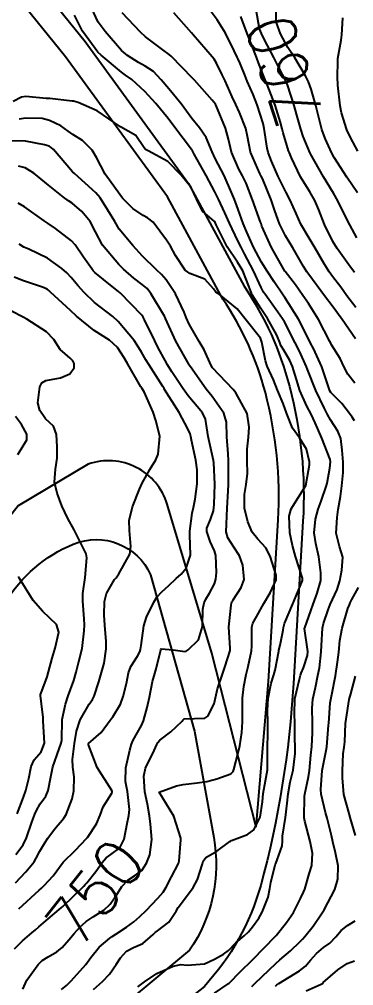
# Model space of a CAD drawing. Header units: metres. Extents: x 318500 to 325275, y 7408834 to 7428799.
# Drawn here: x 323259.7 to 323287.8, y 7421223.2 to 7421304.6 of the extents above; entities that cross this region are included whole.
import ezdxf
from ezdxf.enums import TextEntityAlignment as Align

# ---------------------------------------------------------------- set-up
doc = ezdxf.new("R2010")
doc.units = ezdxf.units.M
doc.header["$MEASUREMENT"] = 0
for name, color, linetype in [('Cotas', 45, 'Continuous'), ('Curvas de Nivel 1m', 11, 'Continuous'), ('Curvas de Nivel 5m', 15, 'Continuous'), ('Vias Primárias', 230, 'Continuous'), ('Vias Secundárias', 230, 'Continuous')]:
    doc.layers.add(name, color=color, linetype=linetype)
doc.styles.add('Style-STANDARD', font='STANDARD.shx')

msp = doc.modelspace()

# ---------------------------------------------------------------- linework, layer by layer
at = {"layer": 'Curvas de Nivel 1m', "flags": 128}
for points, elevation in [([(323287.9, 7421273.908), (323287.322, 7421274.67), (323287.016, 7421275.264), (323286.652, 7421275.994), (323285.939, 7421277.157), (323285.871, 7421277.281), (323285.804, 7421277.419), (323284.831, 7421279.291), (323283.99, 7421280.642), (323283.534, 7421281.307), (323282.897, 7421282.205), (323282.041, 7421283.33), (323282.02, 7421283.361), (323280.879, 7421285.348), (323280.077, 7421287.148), (323280.004, 7421287.361), (323279.964, 7421287.478), (323279.291, 7421289.368), (323278.74, 7421290.755), (323278.453, 7421291.377), (323278.139, 7421291.958), (323277.505, 7421293.39), (323277.251, 7421294.474), (323277.015, 7421295.397), (323276.209, 7421297.356), (323276.176, 7421297.411), (323275.882, 7421297.748), (323274.395, 7421299.438), (323274.326, 7421299.523), (323274.242, 7421299.622), (323272.437, 7421301.458), (323272.262, 7421301.612), (323271.723, 7421302.014), (323270.284, 7421303.099), (323269.843, 7421303.497), (323268.314, 7421305.129)], 756), ([(323287.946, 7421277.642), (323286.836, 7421279.267), (323285.987, 7421280.426), (323285.35, 7421281.286), (323284.018, 7421283.066), (323283.918, 7421283.2), (323283.848, 7421283.303), (323283.591, 7421283.742), (323282.676, 7421285.321), (323282.065, 7421286.339), (323281.559, 7421287.338), (323281.169, 7421288.422), (323280.849, 7421289.349), (323280.127, 7421291.153), (323280.029, 7421291.361), (323279.908, 7421291.588), (323279.111, 7421293.37), (323278.858, 7421294.688), (323278.723, 7421295.375), (323278.2, 7421296.721), (323277.885, 7421297.385), (323277.58, 7421298.029), (323276.973, 7421299.399), (323276.742, 7421299.903), (323276.255, 7421300.871), (323276.051, 7421301.206), (323275.884, 7421301.416), (323274.288, 7421303.274), (323274.141, 7421303.441), (323272.665, 7421305.107)], 757), ([(323287.986, 7421280.293), (323287.237, 7421281.261), (323286.729, 7421281.991), (323286.016, 7421282.896), (323285.735, 7421283.283), (323285.29, 7421284.028), (323284.568, 7421285.295), (323284.062, 7421286.12), (323283.368, 7421287.311), (323282.97, 7421288.198), (323282.46, 7421289.325), (323282.11, 7421289.989), (323281.448, 7421291.34), (323280.889, 7421292.609), (323280.604, 7421293.353), (323280.522, 7421293.713), (323280.277, 7421295.359), (323280.186, 7421295.783), (323279.69, 7421297.365), (323279.349, 7421298.243), (323278.848, 7421299.374), (323278.667, 7421299.799), (323278.255, 7421300.839), (323278.085, 7421301.218), (323277.999, 7421301.393), (323277.736, 7421301.927), (323277, 7421303.403), (323276.307, 7421304.532), (323275.628, 7421305.42)], 758), ([(323288.111, 7421289.953), (323287.224, 7421291.264), (323286.155, 7421292.923), (323285.963, 7421293.282), (323285.415, 7421294.531), (323285.135, 7421295.296), (323284.763, 7421296.74), (323284.626, 7421297.304), (323284.231, 7421298.699), (323283.995, 7421299.312), (323283.74, 7421299.821), (323282.851, 7421301.324), (323282.273, 7421302.205), (323281.639, 7421303.34), (323281.277, 7421304.373), (323281.271, 7421305.346)], 761), ([(323276.092, 7421222.522), (323277.229, 7421223.313), (323277.27, 7421223.339), (323277.313, 7421223.379), (323278.265, 7421224.344), (323279.249, 7421225.293), (323279.316, 7421225.359), (323280.262, 7421226.348), (323281.227, 7421227.331), (323281.252, 7421227.359), (323281.281, 7421227.394), (323282.151, 7421228.463), (323282.724, 7421229.309), (323283.322, 7421230.485), (323283.589, 7421231.036), (323283.697, 7421231.296), (323284.066, 7421232.576), (323284.283, 7421233.291), (323284.339, 7421234.327), (323284.132, 7421235.293), (323283.681, 7421237.024), (323283.649, 7421237.298), (323283.653, 7421239.082), (323283.68, 7421239.298), (323284.006, 7421240.75), (323284.081, 7421241.294), (323284.202, 7421242.574), (323284.275, 7421243.292), (323284.337, 7421244.462), (323284.336, 7421245.292), (323284.302, 7421246.529), (323284.366, 7421247.292), (323284.581, 7421248.268), (323284.799, 7421249.288), (323284.923, 7421249.944), (323285.073, 7421251.285), (323285.083, 7421251.81), (323285.168, 7421253.285), (323285.255, 7421253.662), (323285.645, 7421254.815), (323285.831, 7421255.277), (323286.412, 7421256.525), (323286.645, 7421257.266), (323286.801, 7421258.156), (323286.884, 7421259.262), (323286.606, 7421260.154), (323286.317, 7421261.271), (323286.41, 7421262.61), (323286.507, 7421263.269), (323286.686, 7421264.357), (323286.815, 7421265.265), (323286.927, 7421266.388), (323286.926, 7421267.263), (323286.829, 7421268.26), (323286.716, 7421269.267), (323286.464, 7421269.885), (323285.856, 7421270.831), (323285.608, 7421271.283), (323285.325, 7421271.829), (323284.613, 7421273.293), (323283.917, 7421275.068), (323283.827, 7421275.301), (323283.235, 7421276.612), (323282.883, 7421277.316), (323281.966, 7421279.085), (323281.816, 7421279.332), (323281.409, 7421279.908), (323280.379, 7421281.354), (323280.224, 7421281.578), (323280.006, 7421281.985), (323279.356, 7421283.367), (323278.614, 7421284.802), (323278.318, 7421285.377), (323278.058, 7421285.897), (323277.356, 7421287.391), (323276.968, 7421288.276), (323276.426, 7421289.405), (323276.109, 7421290.031), (323275.383, 7421291.421), (323274.385, 7421293.208), (323274.264, 7421293.438), (323274.226, 7421293.504), (323274.162, 7421293.597), (323272.756, 7421295.454), (323272.191, 7421296.203), (323271.153, 7421297.476), (323270.225, 7421298.49), (323269.122, 7421299.507), (323268.604, 7421299.875), (323268.246, 7421300.126), (323266.545, 7421301.537), (323266.264, 7421301.816), (323264.982, 7421303.56), (323264.31, 7421304.914)], 754), ([(323287.872, 7421283.252), (323287.4, 7421283.889), (323286.419, 7421285.274), (323286.059, 7421285.852), (323285.339, 7421287.287), (323284.86, 7421288.525), (323284.539, 7421289.296), (323284.111, 7421290.025), (323283.325, 7421291.312), (323282.582, 7421292.895), (323282.391, 7421293.327), (323282.327, 7421293.493), (323282.166, 7421293.979), (323281.854, 7421295.013), (323281.777, 7421295.336), (323281.655, 7421295.871), (323281.193, 7421297.345), (323280.52, 7421299.072), (323280.403, 7421299.358), (323280.354, 7421299.471), (323280.244, 7421299.75), (323279.797, 7421300.907), (323279.628, 7421301.369), (323279.214, 7421302.438), (323278.845, 7421303.382), (323278.311, 7421304.82)], 759), ([(323288.162, 7421293.456), (323287.528, 7421294.614), (323287.232, 7421295.264), (323286.778, 7421296.695), (323286.668, 7421297.273), (323286.481, 7421299.031), (323286.46, 7421299.277), (323286.444, 7421299.479), (323286.468, 7421301.277), (323286.752, 7421302.804), (323286.809, 7421303.272), (323286.894, 7421304.689)], 762), ([(323269.64, 7421223.067), (323270.206, 7421223.475), (323271.237, 7421224.177), (323272.608, 7421224.804), (323273.245, 7421224.925), (323273.774, 7421224.895), (323275.246, 7421224.997), (323276.098, 7421225.397), (323276.844, 7421225.798), (323277.261, 7421226.113), (323277.888, 7421226.756), (323278.577, 7421227.367), (323278.957, 7421227.692), (323279.291, 7421228.109), (323279.807, 7421228.848), (323280.109, 7421229.348), (323280.601, 7421230.619), (323280.752, 7421231.339), (323280.838, 7421231.837), (323281.19, 7421233.333), (323281.239, 7421233.455), (323281.366, 7421233.749), (323281.769, 7421234.94), (323281.802, 7421235.324), (323281.824, 7421235.754), (323282.057, 7421237.32), (323282.206, 7421238.54), (323282.28, 7421239.317), (323282.467, 7421240.303), (323282.704, 7421241.311), (323282.877, 7421242.703), (323282.876, 7421243.309), (323282.858, 7421243.951), (323282.848, 7421245.31), (323282.812, 7421246.03), (323282.854, 7421247.31), (323283.25, 7421248.988), (323283.333, 7421249.304), (323283.39, 7421249.486), (323283.579, 7421249.922), (323283.918, 7421250.974), (323283.939, 7421251.297), (323283.674, 7421253.255), (323283.679, 7421253.3), (323284.201, 7421254.738), (323284.388, 7421255.293), (323284.717, 7421256.237), (323285.027, 7421257.287), (323285.051, 7421257.925), (323284.86, 7421259.288), (323284.614, 7421260.398), (323284.472, 7421261.293), (323284.581, 7421262.459), (323284.815, 7421263.289), (323285.07, 7421263.984), (323285.526, 7421265.283), (323285.579, 7421265.495), (323285.805, 7421266.759), (323285.844, 7421267.279), (323285.813, 7421267.486), (323285.124, 7421269.287), (323284.568, 7421270.577), (323284.226, 7421271.296), (323283.87, 7421271.99), (323283.262, 7421273.309), (323282.981, 7421274.237), (323282.651, 7421275.319), (323282.434, 7421275.832), (323281.934, 7421276.705), (323281.684, 7421277.08), (323281.579, 7421277.335), (323281.328, 7421277.96), (323280.561, 7421279.351), (323279.983, 7421280.194), (323279.25, 7421281.368), (323278.782, 7421282.603), (323278.474, 7421283.375), (323278.031, 7421284.112), (323277.148, 7421285.394), (323276.232, 7421287.253), (323276.164, 7421287.409), (323276.137, 7421287.466), (323276.081, 7421287.538), (323275.066, 7421288.402), (323274.584, 7421289.433), (323274.114, 7421290.405), (323273.271, 7421291.449), (323272.147, 7421292.597), (323270.501, 7421293.485), (323270.276, 7421293.603), (323270.162, 7421293.731), (323269.451, 7421294.779), (323268.18, 7421295.52), (323266.2, 7421296.853), (323264.609, 7421297.564), (323264.212, 7421297.671), (323264.095, 7421297.689), (323262.214, 7421297.891), (323261.906, 7421297.912), (323260.217, 7421298.056), (323259.837, 7421298.004), (323259.134, 7421297.636)], 753), ([(323265.908, 7421222.841), (323266.665, 7421223.518), (323267.236, 7421224.133), (323267.805, 7421224.944), (323268.16, 7421225.501), (323268.688, 7421226.066), (323269.263, 7421226.361), (323270.041, 7421226.706), (323270.921, 7421227.465), (323271.099, 7421227.647), (323271.285, 7421227.787), (323272.232, 7421228.51), (323272.847, 7421229.445), (323273.025, 7421229.73), (323273.317, 7421230.099), (323274.291, 7421231.426), (323274.651, 7421232.109), (323275.066, 7421233.414), (323275.14, 7421233.637), (323275.368, 7421233.941), (323276.278, 7421234.495), (323277.389, 7421235.31), (323277.427, 7421235.342), (323277.519, 7421235.379), (323278.878, 7421235.882), (323279.399, 7421236.281), (323279.936, 7421237.352), (323280.137, 7421238.642), (323280.189, 7421239.349), (323280.378, 7421240.424), (323280.543, 7421241.344), (323280.545, 7421242.408), (323280.553, 7421243.344), (323280.573, 7421244.275), (323280.565, 7421245.344), (323280.551, 7421246.329), (323280.599, 7421247.344), (323280.862, 7421248.64), (323281.081, 7421249.337), (323281.188, 7421249.723), (323281.5, 7421251.331), (323281.516, 7421251.417), (323281.608, 7421251.843), (323281.856, 7421253.098), (323281.893, 7421253.326), (323281.989, 7421253.68), (323282.667, 7421255.315), (323282.966, 7421256.005), (323283.488, 7421257.303), (323283.487, 7421257.499), (323282.915, 7421259.312), (323282.647, 7421260.244), (323282.426, 7421261.32), (323282.359, 7421262.713), (323282.532, 7421263.318), (323283.78, 7421265.3), (323284.071, 7421267.034), (323284.073, 7421267.297), (323283.826, 7421268.345), (323283.256, 7421269.309), (323282.657, 7421270.126), (323282.165, 7421271.325), (323281.873, 7421272.199), (323281.383, 7421273.338), (323281.052, 7421274.193), (323280.53, 7421275.351), (323280.367, 7421275.796), (323280.077, 7421277.358), (323279.945, 7421277.715), (323278.628, 7421279.373), (323277.982, 7421280.185), (323276.489, 7421281.403), (323276.192, 7421281.597), (323276.005, 7421281.873), (323275.28, 7421282.688), (323274.017, 7421283.147), (323273.622, 7421283.444), (323272.806, 7421284.685), (323272.374, 7421285.457), (323272.058, 7421285.966), (323270.909, 7421287.478), (323270.452, 7421287.852), (323270.085, 7421288.033), (323269.212, 7421288.624), (323268.347, 7421289.516), (323268.104, 7421289.813), (323266.886, 7421291.532), (323266.151, 7421292.933), (323265.8, 7421293.545), (323264.97, 7421294.36), (323264.173, 7421294.874), (323263.757, 7421295.157), (323263.137, 7421295.586), (323262.187, 7421296.049), (323261.589, 7421296.206), (323260.19, 7421296.255), (323259.644, 7421296.172)], 752), ([(323263.219, 7421222.837), (323263.621, 7421223.167), (323264.032, 7421223.558), (323265.244, 7421224.93), (323265.677, 7421225.534), (323266.377, 7421226.409), (323267.275, 7421227.162), (323267.479, 7421227.306), (323267.782, 7421227.505), (323268.689, 7421228.096), (323269.296, 7421228.539), (323269.811, 7421228.974), (323270.322, 7421229.475), (323271.321, 7421230.521), (323271.756, 7421231.025), (323272.031, 7421231.453), (323272.469, 7421232.323), (323273.043, 7421233.443), (323273.12, 7421233.686), (323273.25, 7421235.441), (323273.245, 7421235.588), (323272.654, 7421237.448), (323271.44, 7421239.46), (323272.9, 7421239.994), (323273.45, 7421240.111), (323274.638, 7421240.236), (323275.454, 7421240.358), (323276.276, 7421240.58), (323277.464, 7421241.009), (323277.651, 7421241.195), (323277.718, 7421241.378), (323278.091, 7421242.767), (323278.228, 7421243.373), (323278.4, 7421244.478), (323278.437, 7421245.371), (323278.432, 7421246.475), (323278.454, 7421247.371), (323278.56, 7421248.37), (323278.751, 7421249.368), (323278.915, 7421250.032), (323279.194, 7421251.364), (323279.219, 7421251.75), (323279.229, 7421253.364), (323279.315, 7421253.682), (323279.639, 7421254.297), (323280.246, 7421255.351), (323280.763, 7421256.244), (323281.281, 7421257.336), (323281.276, 7421257.747), (323280.763, 7421259.344), (323280.409, 7421260.042), (323279.724, 7421260.773), (323279.253, 7421261.365), (323278.892, 7421262.22), (323278.603, 7421263.372), (323278.608, 7421264.536), (323278.761, 7421265.37), (323278.856, 7421266.307), (323278.838, 7421267.37), (323278.848, 7421268.346), (323278.935, 7421269.369), (323279.006, 7421270.211), (323278.831, 7421271.37), (323277.886, 7421273.092), (323277.645, 7421273.384), (323275.917, 7421275.215), (323275.799, 7421275.412), (323275.229, 7421276.717), (323274.805, 7421277.427), (323273.962, 7421278.882), (323273.71, 7421279.443), (323273.528, 7421279.894), (323272.811, 7421281.452), (323272.012, 7421282.634), (323271.621, 7421283.071), (323271.214, 7421283.472), (323270.037, 7421284.609), (323269.204, 7421285.503), (323268.071, 7421286.897), (323267.682, 7421287.524), (323267.119, 7421288.501), (323266.461, 7421289.536), (323266.106, 7421289.944), (323264.287, 7421291.568), (323264.132, 7421291.726), (323262.528, 7421293.594), (323262.339, 7421293.774), (323262.163, 7421293.876), (323261.781, 7421293.987), (323260.167, 7421294.297), (323258.862, 7421294.335)], 751), ([(323259.26, 7421226.269), (323259.936, 7421226.944), (323260.702, 7421227.599), (323261.009, 7421227.869), (323261.288, 7421228.115), (323262.088, 7421228.792), (323263.018, 7421229.573), (323263.173, 7421229.71), (323263.313, 7421229.837), (323265.077, 7421231.544), (323265.204, 7421231.67), (323265.334, 7421231.809), (323266.108, 7421232.769), (323266.631, 7421233.521), (323266.96, 7421233.922), (323267.371, 7421234.218), (323268.111, 7421234.777), (323268.478, 7421235.504), (323268.731, 7421236.828), (323268.878, 7421237.498), (323268.928, 7421237.987), (323268.751, 7421239.5), (323268.602, 7421240.353), (323268.61, 7421241.503), (323268.972, 7421242.985), (323269.104, 7421243.496), (323269.214, 7421243.775), (323269.502, 7421244.281), (323269.932, 7421245.066), (323270.122, 7421245.481), (323270.43, 7421246.583), (323270.608, 7421247.474), (323270.873, 7421248.78), (323271.067, 7421249.468), (323271.183, 7421249.858), (323271.559, 7421251.461), (323271.601, 7421251.537), (323272.6, 7421251.45), (323273.598, 7421251.312), (323273.704, 7421251.333), (323273.88, 7421251.436), (323274.743, 7421252.294), (323275.084, 7421253.418), (323275.114, 7421254.887), (323275.217, 7421255.416), (323275.357, 7421255.712), (323275.662, 7421256.234), (323276.074, 7421257.004), (323276.207, 7421257.402), (323276.242, 7421257.955), (323276.206, 7421259.402), (323276.093, 7421259.792), (323275.718, 7421260.589), (323275.436, 7421261.414), (323275.444, 7421261.705), (323275.745, 7421262.426), (323276.008, 7421263.155), (323276.042, 7421263.406), (323276.055, 7421263.698), (323276.116, 7421265.405), (323276.023, 7421267.191), (323275.993, 7421267.407), (323275.821, 7421268.161), (323275.557, 7421269.414), (323275.319, 7421270.882), (323275.075, 7421271.422), (323273.881, 7421272.849), (323273.443, 7421273.444), (323272.501, 7421274.864), (323272.124, 7421275.458), (323271.924, 7421275.815), (323271.353, 7421276.888), (323271.053, 7421277.473), (323270.204, 7421279.249), (323270.086, 7421279.488), (323269.972, 7421279.657), (323268.135, 7421281.518), (323268.062, 7421281.581), (323268.001, 7421281.63), (323267.461, 7421282.07), (323266.017, 7421283.24), (323265.867, 7421283.39), (323265.752, 7421283.544), (323265.046, 7421284.544), (323264.343, 7421285.566), (323264.055, 7421285.912), (323262.71, 7421286.951), (323262.077, 7421287.376), (323261.746, 7421287.603), (323260.091, 7421288.762), (323259.556, 7421289.089)], 749), ([(323259.626, 7421229.615), (323261.326, 7421231.191), (323261.534, 7421231.382), (323261.75, 7421231.586), (323262.502, 7421232.419), (323263.36, 7421233.57), (323264.371, 7421234.559), (323265.304, 7421235.541), (323265.391, 7421235.641), (323266.145, 7421236.79), (323266.448, 7421237.53), (323266.72, 7421238.227), (323267.438, 7421239.373), (323267.479, 7421239.48), (323267.478, 7421239.519), (323267.441, 7421239.611), (323266.198, 7421241.533), (323265.489, 7421243.443), (323265.478, 7421243.529), (323265.49, 7421243.567), (323266.54, 7421244.494), (323267.315, 7421245.522), (323267.4, 7421245.642), (323267.524, 7421245.803), (323268.178, 7421246.873), (323268.406, 7421247.507), (323268.67, 7421248.612), (323268.853, 7421249.501), (323269.035, 7421250.042), (323269.591, 7421250.91), (323269.794, 7421251.29), (323269.865, 7421251.486), (323269.923, 7421251.804), (323270.128, 7421253.482), (323270.363, 7421254.211), (323270.971, 7421255.47), (323271.234, 7421255.888), (323271.663, 7421256.341), (323272.252, 7421256.874), (323272.861, 7421257.448), (323273.293, 7421257.835), (323273.689, 7421258.329), (323274.054, 7421259.435), (323274.022, 7421261.139), (323274.01, 7421261.436), (323274.215, 7421262.971), (323274.326, 7421263.432), (323274.471, 7421264.133), (323274.619, 7421265.427), (323274.624, 7421266.601), (323274.513, 7421267.429), (323274.162, 7421269.108), (323274.094, 7421269.436), (323274.04, 7421269.635), (323273.846, 7421270.068), (323273.109, 7421271.448), (323271.889, 7421273.383), (323271.839, 7421273.461), (323271.731, 7421273.624), (323270.557, 7421275.48), (323270.318, 7421275.878), (323269.93, 7421276.53), (323269.567, 7421277.126), (323269.315, 7421277.499), (323267.964, 7421279.121), (323267.52, 7421279.524), (323265.988, 7421280.709), (323265.108, 7421281.553), (323264.591, 7421282.146), (323264.013, 7421282.825), (323263.644, 7421283.203), (323263.221, 7421283.582), (323262.033, 7421284.461), (323260.457, 7421285.203), (323260.046, 7421285.383), (323259.633, 7421285.626)], 748), ([(323259.333, 7421231.828), (323260.212, 7421232.742), (323260.892, 7421233.597), (323261.068, 7421233.89), (323261.373, 7421234.481), (323261.79, 7421235.18), (323262.066, 7421235.583), (323262.629, 7421236.347), (323263.407, 7421237.273), (323263.603, 7421237.567), (323264.1, 7421238.89), (323264.251, 7421239.558), (323264.276, 7421240.739), (323264.153, 7421241.56), (323264.14, 7421242.223), (323264.303, 7421243.558), (323264.457, 7421244.604), (323264.772, 7421245.551), (323265.533, 7421246.884), (323265.805, 7421247.269), (323265.967, 7421247.536), (323266.336, 7421248.758), (323266.565, 7421249.53), (323266.786, 7421250.324), (323266.978, 7421251.526), (323266.972, 7421252.16), (323266.844, 7421253.528), (323266.805, 7421254.356), (323266.831, 7421255.528), (323266.988, 7421256.198), (323267.678, 7421257.371), (323267.749, 7421257.449), (323267.81, 7421257.518), (323268.032, 7421257.863), (323268.945, 7421259.501), (323269.056, 7421260.154), (323268.917, 7421261.502), (323268.911, 7421262.334), (323269.189, 7421263.499), (323269.775, 7421264.972), (323270.009, 7421265.487), (323270.629, 7421266.646), (323271.139, 7421267.47), (323271.355, 7421267.929), (323271.494, 7421269.465), (323271.141, 7421270.759), (323270.909, 7421271.474), (323270.178, 7421273.193), (323269.973, 7421273.489), (323269.892, 7421273.611), (323268.783, 7421275.507), (323268.472, 7421276.059), (323267.934, 7421276.919), (323267.249, 7421277.527), (323265.952, 7421278.347), (323264.478, 7421279.562), (323263.977, 7421280.032), (323262.286, 7421281.596), (323262.136, 7421281.733), (323262.002, 7421281.826), (323261.611, 7421281.997), (323260.009, 7421282.55), (323259.234, 7421282.853)], 747), ([(323259.369, 7421234.194), (323259.966, 7421235.026), (323260.255, 7421235.607), (323260.721, 7421236.918), (323260.962, 7421237.597), (323261.093, 7421237.917), (323261.423, 7421238.466), (323261.894, 7421239.124), (323262.083, 7421239.584), (323262.294, 7421240.75), (323262.467, 7421241.585), (323263.007, 7421243.099), (323263.181, 7421243.575), (323263.22, 7421243.848), (323263.263, 7421245.574), (323263.533, 7421246.879), (323263.774, 7421247.566), (323264.247, 7421248.872), (323264.435, 7421249.557), (323264.674, 7421250.463), (323264.942, 7421251.55), (323265.12, 7421253.053), (323265.13, 7421253.547), (323265.111, 7421254.065), (323265.003, 7421255.55), (323265.007, 7421256.203), (323265.189, 7421257.547), (323265.348, 7421259.197), (323265.285, 7421259.546), (323264.839, 7421260.428), (323264.266, 7421261.562), (323263.744, 7421262.528), (323263.237, 7421263.578), (323262.831, 7421264.645), (323262.609, 7421265.588), (323262.707, 7421266.676), (323262.828, 7421267.585), (323262.855, 7421268.554), (323262.791, 7421269.586), (323262.54, 7421270.282), (323261.853, 7421270.907), (323261.389, 7421271.605), (323261.221, 7421272.256), (323261.384, 7421273.605), (323261.55, 7421273.948), (323261.898, 7421274.15), (323263.131, 7421274.352), (323263.907, 7421274.704), (323264.277, 7421275.202), (323264.268, 7421275.565), (323264.153, 7421275.797), (323263.925, 7421276.025), (323263.092, 7421276.743), (323262.562, 7421277.591), (323261.95, 7421278.238), (323260.276, 7421279.307), (323259.968, 7421279.485), (323259.703, 7421279.624), (323257.983, 7421280.503)], 746), ([(323287.948, 7421235.794), (323287.543, 7421237.248), (323287.416, 7421237.668), (323286.988, 7421239.257), (323286.864, 7421240.662), (323286.868, 7421241.259), (323286.925, 7421242.699), (323287, 7421243.257), (323287.049, 7421243.705), (323287.128, 7421245.256), (323287.16, 7421245.621), (323287.437, 7421247.252), (323287.555, 7421247.739), (323287.954, 7421249.244)], 756), ([(323281.227, 7421223.108), (323281.341, 7421223.216), (323281.509, 7421223.326), (323283.241, 7421224.393), (323283.754, 7421224.786), (323284.182, 7421225.291), (323284.672, 7421225.872), (323285.266, 7421226.368), (323285.795, 7421226.749), (323286.306, 7421227.265), (323286.749, 7421227.797), (323287.295, 7421228.237), (323287.933, 7421228.608)], 756), ([(323283.803, 7421222.713), (323285.063, 7421223.282), (323285.165, 7421223.347), (323285.231, 7421223.41), (323286.466, 7421224.485), (323287.248, 7421225.024), (323287.879, 7421225.241)], 757)]:
    msp.add_lwpolyline(points, dxfattribs=dict(at, elevation=elevation))
at = {"layer": 'Curvas de Nivel 5m', "flags": 128}
for points, elevation in [([(323287.862, 7421270.731), (323287.673, 7421271.059), (323287.548, 7421271.255), (323286.818, 7421272.209), (323285.888, 7421273.132), (323285.789, 7421273.281), (323285.728, 7421273.446), (323285.128, 7421275.288), (323284.407, 7421276.823), (323284.163, 7421277.298), (323283.947, 7421277.766), (323283.167, 7421279.312), (323281.997, 7421281.126), (323281.86, 7421281.332), (323281.121, 7421282.453), (323280.514, 7421283.353), (323280.031, 7421284.123), (323279.377, 7421285.367), (323278.8, 7421286.641), (323278.511, 7421287.376), (323278.092, 7421288.541), (323277.867, 7421289.153), (323277.769, 7421289.385), (323277.507, 7421289.991), (323276.892, 7421291.399), (323276.151, 7421292.836), (323275.886, 7421293.414), (323275.374, 7421294.624), (323274.814, 7421295.43), (323274.192, 7421296.208), (323273.283, 7421297.449), (323272.229, 7421298.709), (323271.596, 7421299.47), (323270.938, 7421300.17), (323270.251, 7421300.612), (323269.68, 7421300.924), (323268.763, 7421301.512), (323268.266, 7421301.947), (323266.892, 7421303.534), (323266.302, 7421304.34), (323265.742, 7421305.549)], 755), ([(323288.064, 7421286.174), (323287.485, 7421287.259), (323287.009, 7421288.186), (323286.481, 7421289.274), (323286.109, 7421289.913), (323285.257, 7421291.289), (323284.159, 7421293.239), (323284.128, 7421293.3), (323283.562, 7421294.704), (323283.353, 7421295.318), (323283.016, 7421296.503), (323282.787, 7421297.324), (323282.236, 7421299.038), (323282.108, 7421299.332), (323281.476, 7421300.566), (323281.081, 7421301.348), (323280.282, 7421302.837), (323280.03, 7421303.364), (323279.885, 7421303.777), (323279.607, 7421305.371)], 760), ([(323259.961, 7421222.866), (323260.292, 7421223.604), (323261.243, 7421224.937), (323261.572, 7421225.262), (323262.089, 7421225.582), (323262.827, 7421226.004), (323263.262, 7421226.362), (323263.823, 7421227.011), (323264.274, 7421227.555), (323264.758, 7421228.078), (323265.295, 7421228.566), (323265.866, 7421228.967), (323266.76, 7421229.518), (323267.315, 7421230.034), (323267.912, 7421230.917), (323268.299, 7421231.5), (323268.796, 7421232.037), (323269.344, 7421232.41), (323269.961, 7421232.871), (323270.375, 7421233.475), (323270.653, 7421234.189), (323270.822, 7421235.469), (323270.695, 7421236.763), (323270.624, 7421237.472), (323270.459, 7421238.44), (323270.219, 7421239.478), (323270.128, 7421240.812), (323270.279, 7421241.478), (323270.994, 7421242.976), (323271.225, 7421243.464), (323271.317, 7421243.638), (323271.496, 7421243.847), (323272.41, 7421244.547), (323273.367, 7421245.442), (323273.432, 7421245.53), (323273.523, 7421245.624), (323275.259, 7421245.679), (323275.527, 7421245.854), (323276.052, 7421246.893), (323276.157, 7421247.401), (323276.327, 7421248.168), (323276.754, 7421249.392), (323276.97, 7421249.999), (323277.406, 7421251.383), (323277.411, 7421251.574), (323277.282, 7421253.385), (323277.483, 7421255.217), (323277.512, 7421255.382), (323277.549, 7421255.484), (323277.654, 7421255.657), (323278.345, 7421256.698), (323278.579, 7421257.371), (323278.475, 7421258.596), (323278.178, 7421259.375), (323277.717, 7421260.091), (323277.218, 7421260.883), (323277.077, 7421261.39), (323277.101, 7421262.028), (323277.16, 7421263.389), (323277.234, 7421264.847), (323277.257, 7421265.388), (323277.26, 7421265.916), (323277.278, 7421267.388), (323277.245, 7421267.962), (323277.138, 7421269.391), (323277.097, 7421270.636), (323276.872, 7421271.395), (323275.881, 7421272.794), (323275.382, 7421273.418), (323274.052, 7421275.304), (323273.962, 7421275.439), (323273.945, 7421275.464), (323273.921, 7421275.505), (323272.819, 7421277.451), (323271.969, 7421279.367), (323271.928, 7421279.461), (323271.869, 7421279.564), (323270.73, 7421281.479), (323270.412, 7421281.892), (323270.007, 7421282.232), (323269.283, 7421282.771), (323268.424, 7421283.514), (323268.026, 7421283.903), (323266.667, 7421285.534), (323266.067, 7421286.653), (323265.611, 7421287.547), (323264.907, 7421288.377), (323264.095, 7421289.071), (323263.801, 7421289.278), (323263.378, 7421289.581), (323262.115, 7421290.589), (323260.889, 7421291.612), (323260.137, 7421292.061), (323259.572, 7421292.195)], 750), ([(323259.521, 7421267.918), (323259.821, 7421268.369), (323260.296, 7421269.152), (323260.292, 7421269.615), (323259.848, 7421270.429), (323259.341, 7421271.113)], 745), ([(323259.47, 7421237.619), (323260.007, 7421239.036), (323260.21, 7421239.608), (323260.454, 7421240.609), (323260.644, 7421241.608), (323260.891, 7421242.19), (323261.483, 7421242.863), (323261.777, 7421243.596), (323261.657, 7421245.459), (323261.651, 7421245.598), (323261.659, 7421245.735), (323261.533, 7421246.903), (323261.439, 7421247.601), (323261.445, 7421247.698), (323261.545, 7421247.962), (323261.99, 7421249.167), (323262.122, 7421249.592), (323262.421, 7421250.754), (323262.666, 7421251.584), (323262.968, 7421252.935), (323262.777, 7421253.583), (323261.636, 7421254.679), (323260.818, 7421255.608), (323259.678, 7421257.466), (323259.589, 7421257.621)], 745), ([(323279.226, 7421223.077), (323279.37, 7421223.215), (323279.511, 7421223.356), (323281.247, 7421225.027), (323281.594, 7421225.325), (323282.495, 7421226.078), (323283.273, 7421226.842), (323283.498, 7421227.077), (323283.702, 7421227.296), (323284.401, 7421228.181), (323285.156, 7421229.282), (323285.217, 7421229.375), (323285.313, 7421229.543), (323286.216, 7421231.267), (323286.482, 7421232.124), (323286.5, 7421233.263), (323286.284, 7421234.359), (323286.059, 7421235.27), (323285.939, 7421235.816), (323285.564, 7421237.278), (323285.417, 7421237.75), (323285.055, 7421239.284), (323285.045, 7421239.685), (323285.161, 7421241.283), (323285.195, 7421241.561), (323285.487, 7421242.969), (323285.541, 7421243.279), (323285.692, 7421245.102), (323285.708, 7421245.277), (323285.836, 7421246.985), (323285.885, 7421247.275), (323285.972, 7421247.692), (323286.273, 7421249.269), (323286.455, 7421250.399), (323286.55, 7421251.266), (323286.641, 7421252.238), (323286.825, 7421253.262), (323287.325, 7421254.933), (323287.444, 7421255.253), (323287.508, 7421255.396), (323287.657, 7421255.702), (323288.218, 7421256.696)], 755)]:
    msp.add_lwpolyline(points, dxfattribs=dict(at, elevation=elevation))
at = {"layer": 'Vias Primárias'}
for points in [[(323715.644, 7420145.548, 0), (323709.04, 7420132.939)], [(323831.088, 7420001.787, 0), (323833.844, 7420008.443, 0.220888)], [(323205.069, 7420933.766, 0), (323207.298, 7420931.929, 0.020742), (323210.311, 7420929.649), (323213.335, 7420928.865), (323214.564, 7420929.479), (323216.061, 7420926.782), (323213.869, 7420925.313), (323213.871, 7420924.556), (323218.068, 7420917.639), (323222.108, 7420910.972), (323227.38, 7420903.131), (323230.217, 7420898.982, 0.38291), (323236.446, 7420897.46), (323249.502, 7420903.926), (323257.59, 7420907.836)]]:
    msp.add_lwpolyline(points, format="xyb", dxfattribs=at)
at = {"layer": 'Vias Secundárias'}
for points in [[(323257.981, 7421311.597), (323265.204, 7421302.699), (323273.905, 7421290.741), (323278.587, 7421282.088, -0.083704), (323282.397, 7421273.667, -0.079242), (323283.536, 7421262.282), (323282.737, 7421248.626, -0.050783), (323279.979, 7421231.581, -0.116042), (323275.241, 7421223.097), (323264.451, 7421214.565), (323253.256, 7421204.351), (323244.456, 7421194.555), (323240.062, 7421187.063, 0.202293), (323243.241, 7421161.052)], [(323279.589, 7421236.515), (323280.642, 7421248.777), (323281.44, 7421262.404, 0.079242), (323280.366, 7421273.132, 0.084672), (323276.789, 7421280.998), (323272.124, 7421289.619), (323263.538, 7421301.419), (323256.351, 7421310.273, -0.244705)], [(323279.589, 7421236.515), (323275.863, 7421251.174), (323272.101, 7421263.713, 0.42773), (323265.46, 7421267.094), (323259.57, 7421263.588), (323256.312, 7421259.454), (323251.676, 7421251.063), (323248.382, 7421246.925), (323235.352, 7421238.509), (323218.111, 7421227.288), (323210.261, 7421223.044), (323205.651, 7421220.439)], [(323199.912, 7421212.839), (323206.362, 7421216.659), (323219.243, 7421223.687), (323226.711, 7421228.438), (323232.004, 7421232.643), (323241.648, 7421238.493), (323247.901, 7421242.709), (323251.022, 7421244.743), (323253.882, 7421247.872), (323258.496, 7421255.468, -0.159381), (323264.197, 7421260.356, -0.404908), (323270.71, 7421257.779), (323274.389, 7421244.607), (323276.021, 7421235.631, -0.198053), (323273.985, 7421226.136), (323257.961, 7421212.829), (323247.774, 7421203.042), (323245.332, 7421200.329), (323241.939, 7421196.26, 0.085389), (323235.96, 7421185.928, 0.103797), (323234.467, 7421175.876, 0.087034)]]:
    msp.add_lwpolyline(points, format="xyb", dxfattribs=at)

# ---------------------------------------------------------------- texts
at = {"layer": 'Cotas', "style": 'Style-STANDARD'}
for s, rotation, p in [('760', 108.24251, (323281.973, 7421300.236, 760)), ('750', 51.94501, (323266.03, 7421231.011, 750))]:
    msp.add_text(s, height=4, rotation=rotation, dxfattribs=at).set_placement(p, align=Align.MIDDLE_CENTER)

doc.saveas('drawing.dxf')
